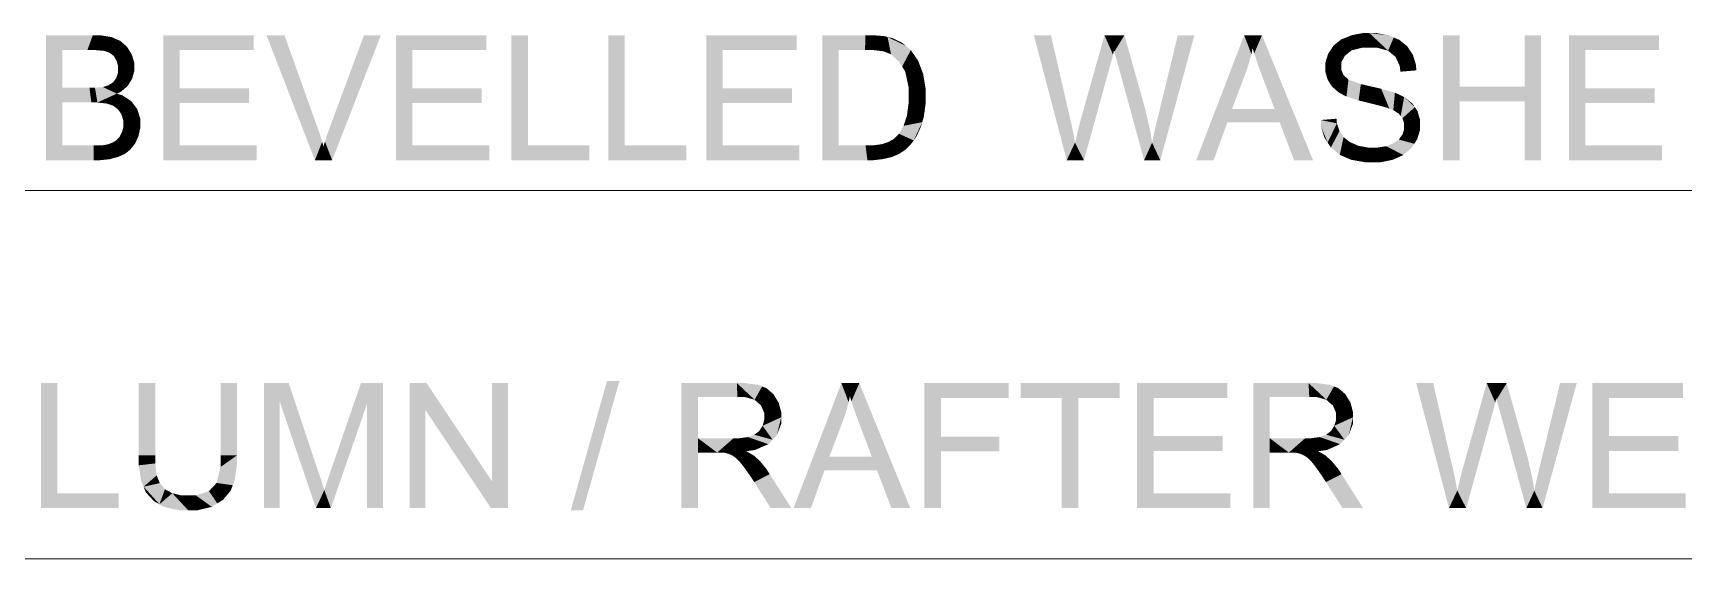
# Model space of a CAD drawing. Header units: millimetres. Extents: x 2 to 579, y 1 to 405.
# Drawn here: x 252.94 to 264.35, y 108.28 to 111.91 of the extents above; entities that cross this region are included whole.
import ezdxf

# ---------------------------------------------------------------- set-up
doc = ezdxf.new("R2010")
doc.units = ezdxf.units.MM
doc.linetypes.add('XKITLINE00', pattern=[0])
doc.layers.add('LinkedObject', color=7, linetype='Continuous', lineweight=0)

# ---------------------------------------------------------------- blocks, each defined once
blk = doc.blocks.new('*A4')
at = {"layer": 'LinkedObject'}
for points in [[(253.028, 111.897), (253.142, 111.432), (253.028, 111.033)], [(253.142, 111.534), (253.142, 111.432), (253.028, 111.897)], [(253.028, 111.897), (253.142, 111.795), (253.142, 111.534)], [(253.315, 111.795), (253.028, 111.897), (253.352, 111.897)], [(253.142, 111.795), (253.028, 111.897), (253.315, 111.795)], [(253.315, 111.795), (253.352, 111.897), (253.362, 111.795)], [(253.352, 111.897), (253.428, 111.789), (253.362, 111.795)], [(253.402, 111.897), (253.428, 111.789), (253.352, 111.897)], [(253.481, 111.884), (253.428, 111.789), (253.402, 111.897)], [(253.428, 111.789), (253.481, 111.884), (253.447, 111.783)], [(253.447, 111.783), (253.481, 111.884), (253.466, 111.777)], [(253.466, 111.777), (253.481, 111.884), (253.511, 111.871)], [(253.511, 111.871), (253.496, 111.755), (253.466, 111.777)], [(253.541, 111.858), (253.496, 111.755), (253.511, 111.871)], [(253.953, 111.531), (253.839, 111.033), (253.839, 111.897)], [(253.953, 111.531), (253.839, 111.897), (253.953, 111.795)], [(254.464, 111.795), (253.839, 111.897), (254.464, 111.897)], [(253.953, 111.795), (253.839, 111.897), (254.464, 111.795)], [(254.677, 111.897), (254.888, 111.033), (254.553, 111.897)], [(254.902, 111.269), (254.888, 111.033), (254.677, 111.897)], [(255.344, 111.897), (254.994, 111.269), (255.227, 111.897)], [(255.007, 111.033), (254.994, 111.269), (255.344, 111.897)], [(255.562, 111.531), (255.448, 111.033), (255.448, 111.897)], [(255.562, 111.531), (255.448, 111.897), (255.562, 111.795)], [(256.073, 111.795), (255.448, 111.897), (256.073, 111.897)], [(255.562, 111.795), (255.448, 111.897), (256.073, 111.795)], [(256.36, 111.897), (256.246, 111.033), (256.246, 111.897)], [(256.36, 111.135), (256.246, 111.033), (256.36, 111.897)], [(257.03, 111.897), (256.916, 111.033), (256.916, 111.897)], [(257.03, 111.135), (256.916, 111.033), (257.03, 111.897)], [(257.707, 111.531), (257.593, 111.033), (257.593, 111.897)], [(257.707, 111.531), (257.593, 111.897), (257.707, 111.795)], [(258.218, 111.795), (257.593, 111.897), (258.218, 111.897)], [(257.707, 111.795), (257.593, 111.897), (258.218, 111.795)], [(258.396, 111.897), (258.51, 111.795), (258.396, 111.033)], [(258.692, 111.795), (258.396, 111.897), (258.693, 111.897)], [(258.51, 111.795), (258.396, 111.897), (258.692, 111.795)], [(258.693, 111.897), (258.743, 111.795), (258.692, 111.795)], [(258.744, 111.897), (258.743, 111.795), (258.693, 111.897)], [(258.744, 111.897), (258.817, 111.786), (258.743, 111.795)], [(258.821, 111.891), (258.817, 111.786), (258.744, 111.897)], [(258.847, 111.885), (258.817, 111.786), (258.821, 111.891)], [(258.847, 111.885), (258.84, 111.778), (258.817, 111.786)], [(258.84, 111.778), (258.847, 111.885), (258.871, 111.765)], [(258.947, 111.845), (258.847, 111.885), (258.884, 111.876)], [(258.974, 111.823), (258.847, 111.885), (258.947, 111.845)], [(258.925, 111.716), (258.847, 111.885), (258.974, 111.823)], [(258.871, 111.765), (258.847, 111.885), (258.925, 111.716)], [(259.977, 111.897), (260.086, 111.033), (259.859, 111.897)], [(260.107, 111.331), (260.086, 111.033), (259.977, 111.897)], [(260.347, 111.897), (260.387, 111.691), (260.183, 111.314)], [(260.387, 111.691), (260.347, 111.897), (260.393, 111.712)], [(260.393, 111.712), (260.347, 111.897), (260.406, 111.763)], [(260.406, 111.763), (260.347, 111.897), (260.413, 111.793)], [(260.485, 111.897), (260.413, 111.793), (260.347, 111.897)], [(260.413, 111.793), (260.485, 111.897), (260.415, 111.783)], [(260.415, 111.783), (260.485, 111.897), (260.429, 111.732)], [(260.429, 111.732), (260.485, 111.897), (260.441, 111.691)], [(260.441, 111.691), (260.485, 111.897), (260.608, 111.46)], [(260.969, 111.897), (260.719, 111.342), (260.854, 111.897)], [(260.733, 111.033), (260.719, 111.342), (260.969, 111.897)], [(261.313, 111.897), (261.325, 111.641), (260.981, 111.033)], [(261.325, 111.641), (261.313, 111.897), (261.339, 111.682)], [(261.339, 111.682), (261.313, 111.897), (261.363, 111.765)], [(261.363, 111.765), (261.313, 111.897), (261.371, 111.807)], [(261.436, 111.897), (261.371, 111.807), (261.313, 111.897)], [(261.371, 111.807), (261.436, 111.897), (261.382, 111.771)], [(261.382, 111.771), (261.436, 111.897), (261.412, 111.681)], [(261.412, 111.681), (261.436, 111.897), (261.432, 111.627)], [(261.432, 111.627), (261.436, 111.897), (261.523, 111.388)], [(261.523, 111.388), (261.436, 111.897), (261.558, 111.295)], [(261.558, 111.295), (261.436, 111.897), (261.789, 111.033)], [(261.984, 111.868), (262.032, 111.773), (261.93, 111.825)], [(262.055, 111.792), (261.984, 111.868), (262.02, 111.882)], [(262.032, 111.773), (261.984, 111.868), (262.055, 111.792)], [(262.056, 111.897), (262.131, 111.811), (262.02, 111.882)], [(262.02, 111.882), (262.131, 111.811), (262.055, 111.792)], [(262.135, 111.912), (262.131, 111.811), (262.056, 111.897)], [(262.178, 111.912), (262.131, 111.811), (262.135, 111.912)], [(262.131, 111.811), (262.178, 111.912), (262.183, 111.811)], [(262.178, 111.912), (262.232, 111.811), (262.183, 111.811)], [(262.311, 111.896), (262.178, 111.912), (262.226, 111.912)], [(262.347, 111.881), (262.178, 111.912), (262.311, 111.896)], [(262.308, 111.79), (262.178, 111.912), (262.347, 111.881)], [(262.232, 111.811), (262.178, 111.912), (262.308, 111.79)], [(262.347, 111.881), (262.333, 111.769), (262.308, 111.79)], [(262.384, 111.866), (262.333, 111.769), (262.347, 111.881)], [(262.802, 111.542), (262.688, 111.033), (262.688, 111.897)], [(262.802, 111.542), (262.688, 111.897), (262.802, 111.897)], [(263.366, 111.897), (263.252, 111.542), (263.252, 111.897)], [(263.252, 111.44), (263.252, 111.542), (263.366, 111.897)], [(263.252, 111.44), (263.366, 111.897), (263.366, 111.033)], [(263.672, 111.531), (263.558, 111.033), (263.558, 111.897)], [(263.672, 111.531), (263.558, 111.897), (263.672, 111.795)], [(264.182, 111.795), (263.558, 111.897), (264.182, 111.897)], [(263.672, 111.795), (263.558, 111.897), (264.182, 111.795)], [(253.588, 111.818), (253.496, 111.755), (253.541, 111.858)], [(253.605, 111.79), (253.496, 111.755), (253.588, 111.818)], [(253.496, 111.755), (253.605, 111.79), (253.506, 111.738)], [(253.605, 111.79), (253.516, 111.722), (253.506, 111.738)], [(253.516, 111.722), (253.605, 111.79), (253.527, 111.684)], [(253.527, 111.684), (253.605, 111.79), (253.639, 111.676)], [(253.639, 111.706), (253.605, 111.79), (253.622, 111.763)], [(253.639, 111.676), (253.605, 111.79), (253.639, 111.706)], [(258.396, 111.033), (258.51, 111.795), (258.51, 111.135)], [(258.974, 111.823), (258.948, 111.68), (258.925, 111.716)], [(259.008, 111.794), (258.948, 111.68), (258.974, 111.823)], [(259.059, 111.72), (258.948, 111.68), (259.008, 111.794)], [(261.912, 111.796), (261.874, 111.674), (261.893, 111.768)], [(262.008, 111.754), (261.874, 111.674), (261.912, 111.796)], [(261.893, 111.768), (261.874, 111.674), (261.874, 111.706)], [(261.984, 111.708), (261.874, 111.674), (262.008, 111.754)], [(261.93, 111.825), (262.032, 111.773), (261.912, 111.796)], [(261.912, 111.796), (262.032, 111.773), (262.008, 111.754)], [(262.333, 111.769), (262.384, 111.866), (262.359, 111.748)], [(262.359, 111.748), (262.384, 111.866), (262.46, 111.79)], [(262.46, 111.79), (262.388, 111.686), (262.359, 111.748)], [(262.46, 111.79), (262.384, 111.866), (262.441, 111.82)], [(262.48, 111.76), (262.388, 111.686), (262.46, 111.79)], [(262.501, 111.692), (262.388, 111.686), (262.48, 111.76)], [(253.515, 111.602), (253.639, 111.676), (253.609, 111.572)], [(253.527, 111.64), (253.639, 111.676), (253.515, 111.602)], [(253.639, 111.676), (253.527, 111.663), (253.527, 111.684)], [(253.527, 111.663), (253.639, 111.676), (253.527, 111.64)], [(253.609, 111.572), (253.639, 111.676), (253.624, 111.596)], [(253.624, 111.596), (253.639, 111.676), (253.639, 111.649)], [(258.948, 111.68), (259.059, 111.72), (258.97, 111.644)], [(258.97, 111.644), (259.059, 111.72), (259.076, 111.675)], [(259.076, 111.675), (258.992, 111.54), (258.97, 111.644)], [(259.093, 111.63), (258.992, 111.54), (259.076, 111.675)], [(260.183, 111.314), (260.387, 111.691), (260.205, 111.033)], [(260.608, 111.46), (260.621, 111.033), (260.441, 111.691)], [(260.981, 111.033), (261.325, 111.641), (261.229, 111.388)], [(261.874, 111.674), (261.984, 111.708), (261.984, 111.681)], [(261.984, 111.658), (261.874, 111.674), (261.984, 111.681)], [(261.874, 111.674), (261.984, 111.658), (261.874, 111.644)], [(261.874, 111.644), (261.984, 111.658), (261.89, 111.59)], [(261.89, 111.59), (261.984, 111.658), (261.905, 111.566)], [(261.905, 111.566), (261.984, 111.658), (262.001, 111.62)], [(262.503, 111.654), (262.388, 111.686), (262.501, 111.692)], [(262.388, 111.686), (262.503, 111.654), (262.393, 111.645)], [(253.342, 111.432), (253.142, 111.534), (253.329, 111.534)], [(253.142, 111.432), (253.142, 111.534), (253.342, 111.432)], [(253.384, 111.432), (253.329, 111.534), (253.367, 111.534)], [(253.342, 111.432), (253.329, 111.534), (253.384, 111.432)], [(253.422, 111.539), (253.518, 111.493), (253.367, 111.534)], [(253.367, 111.534), (253.518, 111.493), (253.384, 111.432)], [(253.439, 111.544), (253.549, 111.508), (253.422, 111.539)], [(253.518, 111.493), (253.422, 111.539), (253.549, 111.508)], [(253.46, 111.551), (253.549, 111.508), (253.439, 111.544)], [(253.493, 111.572), (253.549, 111.508), (253.46, 111.551)], [(253.609, 111.572), (253.493, 111.572), (253.515, 111.602)], [(253.594, 111.547), (253.493, 111.572), (253.609, 111.572)], [(253.549, 111.508), (253.493, 111.572), (253.594, 111.547)], [(253.953, 111.429), (253.839, 111.033), (253.953, 111.531)], [(254.432, 111.429), (253.953, 111.531), (254.432, 111.531)], [(253.953, 111.429), (253.953, 111.531), (254.432, 111.429)], [(255.562, 111.429), (255.448, 111.033), (255.562, 111.531)], [(256.041, 111.429), (255.562, 111.531), (256.041, 111.531)], [(255.562, 111.429), (255.562, 111.531), (256.041, 111.429)], [(257.707, 111.429), (257.593, 111.033), (257.707, 111.531)], [(258.186, 111.429), (257.707, 111.531), (258.186, 111.531)], [(257.707, 111.429), (257.707, 111.531), (258.186, 111.429)], [(259.11, 111.528), (258.992, 111.54), (259.093, 111.63)], [(259.11, 111.47), (258.992, 111.54), (259.11, 111.528)], [(258.992, 111.54), (259.11, 111.47), (258.992, 111.472)], [(262.001, 111.62), (261.966, 111.502), (261.905, 111.566)], [(261.905, 111.566), (261.966, 111.502), (261.92, 111.542)], [(262.018, 111.605), (261.966, 111.502), (262.001, 111.62)], [(261.966, 111.502), (262.018, 111.605), (261.997, 111.485)], [(261.997, 111.485), (262.018, 111.605), (262.034, 111.59)], [(261.997, 111.485), (262.034, 111.59), (262.02, 111.473)], [(262.02, 111.473), (262.034, 111.59), (262.104, 111.446)], [(262.104, 111.446), (262.034, 111.59), (262.12, 111.559)], [(262.104, 111.446), (262.12, 111.559), (262.163, 111.432)], [(262.163, 111.432), (262.12, 111.559), (262.19, 111.543)], [(262.163, 111.432), (262.19, 111.543), (262.223, 111.417)], [(262.223, 111.417), (262.19, 111.543), (262.26, 111.527)], [(262.223, 111.417), (262.26, 111.527), (262.3, 111.396)], [(262.3, 111.396), (262.26, 111.527), (262.317, 111.389)], [(262.317, 111.389), (262.26, 111.527), (262.344, 111.379)], [(262.355, 111.5), (262.344, 111.379), (262.26, 111.527)], [(262.802, 111.44), (262.688, 111.033), (262.802, 111.542)], [(262.802, 111.542), (263.252, 111.44), (262.802, 111.44)], [(263.252, 111.542), (263.252, 111.44), (262.802, 111.542)], [(263.672, 111.429), (263.558, 111.033), (263.672, 111.531)], [(264.15, 111.429), (263.672, 111.531), (264.15, 111.531)], [(263.672, 111.429), (263.672, 111.531), (264.15, 111.429)], [(253.028, 111.033), (253.142, 111.432), (253.142, 111.135)], [(253.384, 111.432), (253.518, 111.493), (253.447, 111.425)], [(253.518, 111.493), (253.491, 111.411), (253.447, 111.425)], [(253.491, 111.411), (253.518, 111.493), (253.525, 111.386)], [(253.617, 111.442), (253.518, 111.493), (253.557, 111.481)], [(253.525, 111.386), (253.518, 111.493), (253.617, 111.442)], [(253.525, 111.386), (253.617, 111.442), (253.538, 111.368)], [(253.538, 111.368), (253.617, 111.442), (253.55, 111.35)], [(253.55, 111.35), (253.617, 111.442), (253.638, 111.415)], [(253.638, 111.415), (253.563, 111.308), (253.55, 111.35)], [(253.659, 111.387), (253.563, 111.308), (253.638, 111.415)], [(253.953, 111.135), (253.839, 111.033), (253.953, 111.429)], [(255.562, 111.135), (255.448, 111.033), (255.562, 111.429)], [(257.707, 111.135), (257.593, 111.033), (257.707, 111.429)], [(258.992, 111.423), (259.11, 111.421), (258.981, 111.34)], [(258.981, 111.34), (259.11, 111.421), (259.087, 111.296)], [(259.11, 111.47), (258.992, 111.423), (258.992, 111.472)], [(259.11, 111.421), (258.992, 111.423), (259.11, 111.47)], [(259.087, 111.296), (259.11, 111.421), (259.098, 111.334)], [(260.631, 111.378), (260.621, 111.033), (260.608, 111.46)], [(262.381, 111.488), (262.344, 111.379), (262.355, 111.5)], [(262.344, 111.379), (262.381, 111.488), (262.383, 111.354)], [(262.383, 111.354), (262.381, 111.488), (262.419, 111.47)], [(262.383, 111.354), (262.419, 111.47), (262.395, 111.338)], [(262.395, 111.338), (262.419, 111.47), (262.407, 111.323)], [(262.419, 111.47), (262.493, 111.4), (262.407, 111.323)], [(262.493, 111.4), (262.419, 111.47), (262.475, 111.426)], [(262.688, 111.033), (262.802, 111.44), (262.802, 111.033)], [(263.252, 111.44), (263.366, 111.033), (263.252, 111.033)], [(263.672, 111.135), (263.558, 111.033), (263.672, 111.429)], [(253.68, 111.321), (253.563, 111.308), (253.659, 111.387)], [(253.68, 111.284), (253.563, 111.308), (253.68, 111.321)], [(253.563, 111.308), (253.68, 111.284), (253.563, 111.284)], [(258.969, 111.305), (259.087, 111.296), (258.958, 111.271)], [(259.087, 111.296), (258.969, 111.305), (258.981, 111.34)], [(260.118, 111.286), (260.086, 111.033), (260.107, 111.331)], [(260.18, 111.303), (260.205, 111.033), (260.16, 111.223)], [(260.183, 111.314), (260.205, 111.033), (260.18, 111.303)], [(260.665, 111.225), (260.621, 111.033), (260.631, 111.378)], [(260.719, 111.342), (260.733, 111.033), (260.706, 111.289)], [(261.197, 111.295), (260.981, 111.033), (261.229, 111.388)], [(261.229, 111.388), (261.558, 111.295), (261.197, 111.295)], [(261.523, 111.388), (261.558, 111.295), (261.229, 111.388)], [(261.954, 111.288), (261.843, 111.311), (261.951, 111.32)], [(261.843, 111.311), (261.89, 111.155), (261.844, 111.267)], [(261.954, 111.288), (261.89, 111.155), (261.843, 111.311)], [(262.407, 111.323), (262.493, 111.4), (262.419, 111.288)], [(262.419, 111.288), (262.493, 111.4), (262.511, 111.373)], [(262.419, 111.288), (262.511, 111.373), (262.419, 111.267)], [(262.419, 111.267), (262.511, 111.373), (262.419, 111.247)], [(262.511, 111.373), (262.529, 111.277), (262.419, 111.247)], [(262.529, 111.277), (262.511, 111.373), (262.529, 111.312)], [(253.537, 111.195), (253.61, 111.105), (253.515, 111.171)], [(253.655, 111.171), (253.537, 111.195), (253.554, 111.227)], [(253.642, 111.145), (253.537, 111.195), (253.655, 111.171)], [(253.61, 111.105), (253.537, 111.195), (253.642, 111.145)], [(253.554, 111.227), (253.68, 111.284), (253.655, 111.171)], [(253.563, 111.263), (253.68, 111.284), (253.554, 111.227)], [(253.68, 111.284), (253.563, 111.263), (253.563, 111.284)], [(253.655, 111.171), (253.68, 111.284), (253.667, 111.197)], [(253.667, 111.197), (253.68, 111.284), (253.68, 111.253)], [(254.916, 111.232), (254.888, 111.033), (254.902, 111.269)], [(254.938, 111.161), (254.888, 111.033), (254.916, 111.232)], [(254.981, 111.234), (255.007, 111.033), (254.957, 111.163)], [(254.994, 111.269), (255.007, 111.033), (254.981, 111.234)], [(258.906, 111.196), (258.971, 111.106), (258.892, 111.181)], [(259.028, 111.17), (258.906, 111.196), (258.926, 111.216)], [(259.01, 111.145), (258.906, 111.196), (259.028, 111.17)], [(258.971, 111.106), (258.906, 111.196), (259.01, 111.145)], [(258.926, 111.216), (259.087, 111.296), (259.028, 111.17)], [(258.958, 111.271), (259.087, 111.296), (258.926, 111.216)], [(259.028, 111.17), (259.087, 111.296), (259.046, 111.195)], [(259.046, 111.195), (259.087, 111.296), (259.075, 111.258)], [(260.136, 111.198), (260.086, 111.033), (260.118, 111.286)], [(260.143, 111.154), (260.086, 111.033), (260.136, 111.198)], [(260.16, 111.223), (260.205, 111.033), (260.143, 111.154)], [(260.676, 111.154), (260.621, 111.033), (260.665, 111.225)], [(260.684, 111.195), (260.733, 111.033), (260.676, 111.154)], [(260.706, 111.289), (260.733, 111.033), (260.684, 111.195)], [(260.981, 111.033), (261.197, 111.295), (261.102, 111.033)], [(261.558, 111.295), (261.789, 111.033), (261.658, 111.033)], [(261.844, 111.267), (261.89, 111.155), (261.867, 111.19)], [(261.972, 111.234), (261.89, 111.155), (261.954, 111.288)], [(261.89, 111.155), (261.972, 111.234), (261.912, 111.121)], [(261.912, 111.121), (261.972, 111.234), (261.974, 111.07)], [(261.986, 111.214), (261.974, 111.07), (261.972, 111.234)], [(262, 111.193), (261.974, 111.07), (261.986, 111.214)], [(262, 111.193), (262.014, 111.053), (261.974, 111.07)], [(262.043, 111.159), (262.014, 111.053), (262, 111.193)], [(262.394, 111.193), (262.509, 111.178), (262.382, 111.176)], [(262.407, 111.21), (262.509, 111.178), (262.394, 111.193)], [(262.407, 111.21), (262.529, 111.277), (262.509, 111.178)], [(262.419, 111.247), (262.529, 111.277), (262.407, 111.21)], [(262.509, 111.178), (262.529, 111.277), (262.529, 111.243)], [(253.142, 111.135), (253.357, 111.033), (253.028, 111.033)], [(253.358, 111.135), (253.357, 111.033), (253.142, 111.135)], [(253.358, 111.135), (253.399, 111.033), (253.357, 111.033)], [(253.386, 111.135), (253.399, 111.033), (253.358, 111.135)], [(253.425, 111.137), (253.468, 111.04), (253.386, 111.135)], [(253.386, 111.135), (253.468, 111.04), (253.399, 111.033)], [(253.436, 111.139), (253.468, 111.04), (253.425, 111.137)], [(253.497, 111.048), (253.436, 111.139), (253.456, 111.143)], [(253.468, 111.04), (253.436, 111.139), (253.497, 111.048)], [(253.489, 111.155), (253.591, 111.09), (253.456, 111.143)], [(253.456, 111.143), (253.591, 111.09), (253.497, 111.048)], [(253.502, 111.163), (253.591, 111.09), (253.489, 111.155)], [(253.497, 111.048), (253.591, 111.09), (253.525, 111.055)], [(253.591, 111.09), (253.502, 111.163), (253.515, 111.171)], [(253.515, 111.171), (253.61, 111.105), (253.591, 111.09)], [(253.525, 111.055), (253.591, 111.09), (253.572, 111.076)], [(253.839, 111.033), (253.953, 111.135), (254.484, 111.033)], [(254.484, 111.033), (253.953, 111.135), (254.484, 111.135)], [(254.947, 111.128), (254.888, 111.033), (254.938, 111.161)], [(254.888, 111.033), (254.947, 111.128), (255.007, 111.033)], [(254.957, 111.163), (255.007, 111.033), (254.947, 111.128)], [(255.448, 111.033), (255.562, 111.135), (256.093, 111.033)], [(256.093, 111.033), (255.562, 111.135), (256.093, 111.135)], [(256.246, 111.033), (256.36, 111.135), (256.785, 111.033)], [(256.785, 111.033), (256.36, 111.135), (256.785, 111.135)], [(256.916, 111.033), (257.03, 111.135), (257.455, 111.033)], [(257.455, 111.033), (257.03, 111.135), (257.455, 111.135)], [(257.593, 111.033), (257.707, 111.135), (258.238, 111.033)], [(258.238, 111.033), (257.707, 111.135), (258.238, 111.135)], [(258.51, 111.135), (258.708, 111.033), (258.396, 111.033)], [(258.695, 111.135), (258.708, 111.033), (258.51, 111.135)], [(258.695, 111.135), (258.747, 111.033), (258.708, 111.033)], [(258.737, 111.135), (258.747, 111.033), (258.695, 111.135)], [(258.846, 111.048), (258.737, 111.135), (258.804, 111.143)], [(258.816, 111.041), (258.737, 111.135), (258.846, 111.048)], [(258.747, 111.033), (258.737, 111.135), (258.816, 111.041)], [(258.829, 111.151), (258.846, 111.048), (258.804, 111.143)], [(258.853, 111.159), (258.846, 111.048), (258.829, 111.151)], [(258.846, 111.048), (258.853, 111.159), (258.876, 111.055)], [(258.949, 111.091), (258.853, 111.159), (258.892, 111.181)], [(258.928, 111.077), (258.853, 111.159), (258.949, 111.091)], [(258.876, 111.055), (258.853, 111.159), (258.928, 111.077)], [(258.892, 111.181), (258.971, 111.106), (258.949, 111.091)], [(260.143, 111.154), (260.205, 111.033), (260.086, 111.033)], [(260.676, 111.154), (260.733, 111.033), (260.621, 111.033)], [(262.014, 111.053), (262.043, 111.159), (262.053, 111.036)], [(262.073, 111.146), (262.053, 111.036), (262.043, 111.159)], [(262.102, 111.133), (262.053, 111.036), (262.073, 111.146)], [(262.102, 111.133), (262.151, 111.019), (262.053, 111.036)], [(262.168, 111.121), (262.151, 111.019), (262.102, 111.133)], [(262.168, 111.121), (262.21, 111.019), (262.151, 111.019)], [(262.205, 111.121), (262.21, 111.019), (262.168, 111.121)], [(262.205, 111.121), (262.256, 111.019), (262.21, 111.019)], [(262.238, 111.121), (262.256, 111.019), (262.205, 111.121)], [(262.295, 111.13), (262.376, 111.052), (262.238, 111.121)], [(262.238, 111.121), (262.376, 111.052), (262.256, 111.019)], [(262.32, 111.14), (262.469, 111.117), (262.295, 111.13)], [(262.413, 111.069), (262.295, 111.13), (262.469, 111.117)], [(262.376, 111.052), (262.295, 111.13), (262.413, 111.069)], [(262.345, 111.15), (262.469, 111.117), (262.32, 111.14)], [(262.382, 111.176), (262.489, 111.147), (262.345, 111.15)], [(262.345, 111.15), (262.489, 111.147), (262.469, 111.117)], [(262.489, 111.147), (262.382, 111.176), (262.509, 111.178)], [(263.558, 111.033), (263.672, 111.135), (264.202, 111.033)], [(264.202, 111.033), (263.672, 111.135), (264.202, 111.135)], [(262.256, 111.019), (262.376, 111.052), (262.339, 111.036)], [(253.107, 109.493), (252.993, 108.629), (252.993, 109.493)], [(253.107, 108.731), (252.993, 108.629), (253.107, 109.493)], [(253.784, 109.493), (253.67, 108.994), (253.67, 109.493)], [(253.784, 108.994), (253.67, 108.994), (253.784, 109.493)], [(254.349, 109.493), (254.235, 108.994), (254.235, 109.493)], [(254.349, 108.994), (254.235, 108.994), (254.349, 109.493)], [(254.536, 109.493), (254.645, 109.364), (254.536, 108.629)], [(254.645, 109.364), (254.536, 109.493), (254.707, 109.493)], [(254.645, 109.364), (254.707, 109.493), (254.895, 108.629)], [(254.895, 108.629), (254.707, 109.493), (254.911, 108.882)], [(255.206, 109.493), (255.249, 109.352), (254.999, 108.892)], [(255.359, 109.493), (255.249, 109.352), (255.206, 109.493)], [(255.249, 108.629), (255.359, 109.493), (255.359, 108.629)], [(255.249, 109.352), (255.359, 109.493), (255.249, 108.629)], [(255.542, 109.493), (255.652, 109.307), (255.542, 108.629)], [(255.652, 109.307), (255.542, 109.493), (255.66, 109.493)], [(255.652, 109.307), (255.66, 109.493), (256.105, 108.629)], [(256.105, 108.629), (255.66, 109.493), (256.112, 108.815)], [(256.222, 109.493), (256.112, 108.815), (256.112, 109.493)], [(256.222, 108.629), (256.112, 108.815), (256.222, 109.493)], [(256.993, 109.507), (256.657, 108.614), (256.907, 109.507)], [(256.742, 108.614), (256.657, 108.614), (256.993, 109.507)], [(257.536, 109.112), (257.422, 108.629), (257.422, 109.493)], [(257.422, 109.493), (257.536, 109.398), (257.536, 109.112)], [(257.809, 109.398), (257.422, 109.493), (257.805, 109.493)], [(257.536, 109.398), (257.422, 109.493), (257.809, 109.398)], [(257.805, 109.493), (257.857, 109.398), (257.809, 109.398)], [(257.95, 109.481), (257.805, 109.493), (257.862, 109.493)], [(257.98, 109.47), (257.805, 109.493), (257.95, 109.481)], [(257.928, 109.378), (257.805, 109.493), (257.98, 109.47)], [(257.857, 109.398), (257.805, 109.493), (257.928, 109.378)], [(258.528, 109.493), (258.54, 109.237), (258.197, 108.629)], [(258.54, 109.237), (258.528, 109.493), (258.555, 109.278)], [(258.555, 109.278), (258.528, 109.493), (258.578, 109.361)], [(258.578, 109.361), (258.528, 109.493), (258.587, 109.402)], [(258.652, 109.493), (258.587, 109.402), (258.528, 109.493)], [(258.587, 109.402), (258.652, 109.493), (258.597, 109.367)], [(258.597, 109.367), (258.652, 109.493), (258.628, 109.277)], [(258.628, 109.277), (258.652, 109.493), (258.648, 109.223)], [(258.648, 109.223), (258.652, 109.493), (258.738, 108.984)], [(258.738, 108.984), (258.652, 109.493), (258.774, 108.891)], [(258.774, 108.891), (258.652, 109.493), (259.004, 108.629)], [(259.216, 109.123), (259.102, 108.629), (259.102, 109.493)], [(259.216, 109.123), (259.102, 109.493), (259.216, 109.391)], [(259.684, 109.391), (259.102, 109.493), (259.684, 109.493)], [(259.216, 109.391), (259.102, 109.493), (259.684, 109.391)], [(259.768, 109.493), (260.052, 109.391), (259.768, 109.391)], [(260.166, 109.391), (260.052, 109.391), (259.768, 109.493)], [(260.166, 109.391), (259.768, 109.493), (260.452, 109.493)], [(260.166, 109.391), (260.452, 109.493), (260.452, 109.391)], [(260.686, 109.127), (260.572, 108.629), (260.572, 109.493)], [(260.686, 109.127), (260.572, 109.493), (260.686, 109.391)], [(261.196, 109.391), (260.572, 109.493), (261.196, 109.493)], [(260.686, 109.391), (260.572, 109.493), (261.196, 109.391)], [(261.49, 109.112), (261.376, 108.629), (261.376, 109.493)], [(261.376, 109.493), (261.49, 109.398), (261.49, 109.112)], [(261.763, 109.398), (261.376, 109.493), (261.758, 109.493)], [(261.49, 109.398), (261.376, 109.493), (261.763, 109.398)], [(261.758, 109.493), (261.811, 109.398), (261.763, 109.398)], [(261.904, 109.481), (261.758, 109.493), (261.816, 109.493)], [(261.934, 109.47), (261.758, 109.493), (261.904, 109.481)], [(261.881, 109.378), (261.758, 109.493), (261.934, 109.47)], [(261.811, 109.398), (261.758, 109.493), (261.881, 109.378)], [(262.62, 109.493), (262.729, 108.629), (262.502, 109.493)], [(262.75, 108.926), (262.729, 108.629), (262.62, 109.493)], [(262.99, 109.493), (263.03, 109.287), (262.826, 108.909)], [(263.03, 109.287), (262.99, 109.493), (263.036, 109.308)], [(263.036, 109.308), (262.99, 109.493), (263.049, 109.359)], [(263.049, 109.359), (262.99, 109.493), (263.056, 109.389)], [(263.128, 109.493), (263.056, 109.389), (262.99, 109.493)], [(263.056, 109.389), (263.128, 109.493), (263.058, 109.379)], [(263.058, 109.379), (263.128, 109.493), (263.072, 109.328)], [(263.072, 109.328), (263.128, 109.493), (263.084, 109.287)], [(263.084, 109.287), (263.128, 109.493), (263.251, 109.055)], [(263.612, 109.493), (263.362, 108.938), (263.497, 109.493)], [(263.376, 108.629), (263.362, 108.938), (263.612, 109.493)], [(263.835, 109.127), (263.721, 108.629), (263.721, 109.493)], [(263.835, 109.127), (263.721, 109.493), (263.835, 109.391)], [(264.346, 109.391), (263.721, 109.493), (264.346, 109.493)], [(263.835, 109.391), (263.721, 109.493), (264.346, 109.391)], [(254.536, 108.629), (254.645, 109.364), (254.645, 108.629)], [(257.98, 109.47), (257.95, 109.358), (257.928, 109.378)], [(258.01, 109.458), (257.95, 109.358), (257.98, 109.47)], [(257.95, 109.358), (258.01, 109.458), (257.972, 109.339)], [(257.972, 109.339), (258.01, 109.458), (258.076, 109.387)], [(258.076, 109.387), (257.994, 109.288), (257.972, 109.339)], [(258.094, 109.358), (257.994, 109.288), (258.076, 109.387)], [(258.112, 109.293), (257.994, 109.288), (258.094, 109.358)], [(258.076, 109.387), (258.01, 109.458), (258.058, 109.417)], [(260.052, 108.629), (260.166, 109.391), (260.166, 108.629)], [(260.052, 109.391), (260.166, 109.391), (260.052, 108.629)], [(261.934, 109.47), (261.903, 109.358), (261.881, 109.378)], [(261.964, 109.458), (261.903, 109.358), (261.934, 109.47)], [(261.903, 109.358), (261.964, 109.458), (261.926, 109.339)], [(261.926, 109.339), (261.964, 109.458), (262.03, 109.387)], [(262.03, 109.387), (261.948, 109.288), (261.926, 109.339)], [(262.048, 109.358), (261.948, 109.288), (262.03, 109.387)], [(262.065, 109.293), (261.948, 109.288), (262.048, 109.358)], [(262.03, 109.387), (261.964, 109.458), (262.012, 109.417)], [(254.999, 108.892), (255.249, 109.352), (254.998, 108.629)], [(255.542, 108.629), (255.652, 109.307), (255.652, 108.629)], [(257.983, 109.198), (258.112, 109.257), (258.052, 109.102)], [(257.994, 109.237), (258.112, 109.257), (257.983, 109.198)], [(258.112, 109.257), (257.994, 109.288), (258.112, 109.293)], [(257.994, 109.288), (258.112, 109.257), (257.994, 109.258)], [(258.112, 109.257), (257.994, 109.237), (257.994, 109.258)], [(258.052, 109.102), (258.112, 109.257), (258.082, 109.134)], [(258.082, 109.134), (258.112, 109.257), (258.112, 109.211)], [(261.936, 109.198), (262.065, 109.257), (262.006, 109.102)], [(261.948, 109.237), (262.065, 109.257), (261.936, 109.198)], [(262.065, 109.257), (261.948, 109.288), (262.065, 109.293)], [(261.948, 109.288), (262.065, 109.257), (261.948, 109.258)], [(262.065, 109.257), (261.948, 109.237), (261.948, 109.258)], [(262.006, 109.102), (262.065, 109.257), (262.036, 109.134)], [(262.036, 109.134), (262.065, 109.257), (262.065, 109.211)], [(262.826, 108.909), (263.03, 109.287), (262.848, 108.629)], [(263.251, 109.055), (263.264, 108.629), (263.084, 109.287)], [(257.904, 109.128), (258.052, 109.102), (257.882, 109.12)], [(257.926, 109.136), (258.052, 109.102), (257.904, 109.128)], [(258.052, 109.102), (257.926, 109.136), (257.96, 109.162)], [(257.971, 109.18), (258.052, 109.102), (257.96, 109.162)], [(257.983, 109.198), (258.052, 109.102), (257.971, 109.18)], [(258.197, 108.629), (258.54, 109.237), (258.445, 108.984)], [(261.858, 109.128), (262.006, 109.102), (261.836, 109.12)], [(261.88, 109.136), (262.006, 109.102), (261.858, 109.128)], [(262.006, 109.102), (261.88, 109.136), (261.913, 109.162)], [(261.925, 109.18), (262.006, 109.102), (261.913, 109.162)], [(261.936, 109.198), (262.006, 109.102), (261.925, 109.18)], [(257.536, 109.112), (257.536, 109.013), (257.422, 108.629)], [(257.669, 109.013), (257.536, 109.112), (257.782, 109.112)], [(257.536, 109.013), (257.536, 109.112), (257.669, 109.013)], [(257.669, 109.013), (257.782, 109.112), (257.691, 109.013)], [(257.691, 109.013), (257.782, 109.112), (257.723, 109.011)], [(257.723, 109.011), (257.782, 109.112), (257.732, 109.008)], [(257.732, 109.008), (257.782, 109.112), (257.746, 109.005)], [(257.746, 109.005), (257.782, 109.112), (257.772, 108.994)], [(257.772, 108.994), (257.782, 109.112), (257.821, 109.112)], [(257.772, 108.994), (257.821, 109.112), (257.784, 108.986)], [(257.821, 109.112), (257.869, 109.022), (257.784, 108.986)], [(257.784, 108.986), (257.869, 109.022), (257.797, 108.977)], [(257.869, 109.022), (257.826, 108.948), (257.797, 108.977)], [(257.882, 109.12), (257.869, 109.022), (257.821, 109.112)], [(257.891, 109.011), (257.826, 108.948), (257.869, 109.022)], [(257.869, 109.022), (257.882, 109.12), (257.931, 109.031)], [(258.023, 109.071), (257.882, 109.12), (258.052, 109.102)], [(257.931, 109.031), (257.882, 109.12), (258.023, 109.071)], [(259.216, 109.021), (259.102, 108.629), (259.216, 109.123)], [(259.102, 108.629), (259.216, 109.021), (259.216, 108.629)], [(259.621, 109.021), (259.216, 109.123), (259.621, 109.123)], [(259.216, 109.021), (259.216, 109.123), (259.621, 109.021)], [(260.686, 109.025), (260.572, 108.629), (260.686, 109.127)], [(260.686, 108.731), (260.572, 108.629), (260.686, 109.025)], [(261.164, 109.025), (260.686, 109.127), (261.164, 109.127)], [(260.686, 109.025), (260.686, 109.127), (261.164, 109.025)], [(261.49, 109.112), (261.49, 109.013), (261.376, 108.629)], [(261.622, 109.013), (261.49, 109.112), (261.735, 109.112)], [(261.49, 109.013), (261.49, 109.112), (261.622, 109.013)], [(261.622, 109.013), (261.735, 109.112), (261.644, 109.013)], [(261.644, 109.013), (261.735, 109.112), (261.676, 109.011)], [(261.676, 109.011), (261.735, 109.112), (261.686, 109.008)], [(261.686, 109.008), (261.735, 109.112), (261.699, 109.005)], [(261.699, 109.005), (261.735, 109.112), (261.725, 108.994)], [(261.725, 108.994), (261.735, 109.112), (261.775, 109.112)], [(261.725, 108.994), (261.775, 109.112), (261.738, 108.986)], [(261.775, 109.112), (261.822, 109.022), (261.738, 108.986)], [(261.738, 108.986), (261.822, 109.022), (261.751, 108.977)], [(261.822, 109.022), (261.78, 108.948), (261.751, 108.977)], [(261.836, 109.12), (261.822, 109.022), (261.775, 109.112)], [(261.845, 109.011), (261.78, 108.948), (261.822, 109.022)], [(261.822, 109.022), (261.836, 109.12), (261.885, 109.031)], [(261.976, 109.071), (261.836, 109.12), (262.006, 109.102)], [(261.885, 109.031), (261.836, 109.12), (261.976, 109.071)], [(263.274, 108.974), (263.264, 108.629), (263.251, 109.055)], [(263.835, 109.025), (263.721, 108.629), (263.835, 109.127)], [(263.835, 108.731), (263.721, 108.629), (263.835, 109.025)], [(264.314, 109.025), (263.835, 109.127), (264.314, 109.127)], [(263.835, 109.025), (263.835, 109.127), (264.314, 109.025)], [(253.784, 108.994), (253.67, 108.925), (253.67, 108.994)], [(253.784, 108.938), (253.67, 108.925), (253.784, 108.994)], [(253.784, 108.938), (253.703, 108.777), (253.67, 108.925)], [(253.67, 108.925), (253.703, 108.777), (253.686, 108.817)], [(253.794, 108.855), (253.703, 108.777), (253.784, 108.938)], [(254.208, 108.803), (254.349, 108.994), (254.32, 108.787)], [(254.235, 108.913), (254.349, 108.994), (254.208, 108.803)], [(254.349, 108.994), (254.235, 108.913), (254.235, 108.994)], [(254.32, 108.787), (254.349, 108.994), (254.334, 108.825)], [(254.334, 108.825), (254.349, 108.994), (254.349, 108.929)], [(257.422, 108.629), (257.536, 109.013), (257.536, 108.629)], [(257.826, 108.948), (257.891, 109.011), (257.842, 108.928)], [(257.842, 108.928), (257.891, 109.011), (257.858, 108.907)], [(257.858, 108.907), (257.891, 109.011), (257.938, 108.979)], [(257.938, 108.979), (257.9, 108.848), (257.858, 108.907)], [(257.938, 108.979), (257.891, 109.011), (257.926, 108.99)], [(257.963, 108.956), (257.9, 108.848), (257.938, 108.979)], [(258.01, 108.899), (257.9, 108.848), (257.963, 108.956)], [(258.412, 108.891), (258.197, 108.629), (258.445, 108.984)], [(258.445, 108.984), (258.774, 108.891), (258.412, 108.891)], [(258.738, 108.984), (258.774, 108.891), (258.445, 108.984)], [(261.376, 108.629), (261.49, 109.013), (261.49, 108.629)], [(261.78, 108.948), (261.845, 109.011), (261.796, 108.928)], [(261.796, 108.928), (261.845, 109.011), (261.812, 108.907)], [(261.812, 108.907), (261.845, 109.011), (261.891, 108.979)], [(261.891, 108.979), (261.853, 108.848), (261.812, 108.907)], [(261.891, 108.979), (261.845, 109.011), (261.88, 108.99)], [(261.916, 108.956), (261.853, 108.848), (261.891, 108.979)], [(261.964, 108.899), (261.853, 108.848), (261.916, 108.956)], [(262.761, 108.882), (262.729, 108.629), (262.75, 108.926)], [(262.826, 108.909), (262.848, 108.629), (262.823, 108.899)], [(263.308, 108.821), (263.264, 108.629), (263.274, 108.974)], [(263.362, 108.938), (263.376, 108.629), (263.349, 108.884)], [(253.703, 108.777), (253.794, 108.855), (253.805, 108.828)], [(253.815, 108.802), (253.703, 108.777), (253.805, 108.828)], [(253.815, 108.802), (253.813, 108.656), (253.703, 108.777)], [(253.851, 108.76), (253.813, 108.656), (253.815, 108.802)], [(254.32, 108.787), (254.181, 108.774), (254.208, 108.803)], [(254.305, 108.749), (254.181, 108.774), (254.32, 108.787)], [(254.926, 108.839), (254.895, 108.629), (254.911, 108.882)], [(254.946, 108.775), (254.895, 108.629), (254.926, 108.839)], [(254.983, 108.847), (254.998, 108.629), (254.96, 108.777)], [(254.999, 108.892), (254.998, 108.629), (254.983, 108.847)], [(256.112, 108.815), (256.222, 108.629), (256.105, 108.629)], [(257.9, 108.848), (258.01, 108.899), (257.925, 108.809)], [(257.925, 108.809), (258.01, 108.899), (258.032, 108.864)], [(257.925, 108.809), (258.032, 108.864), (258.039, 108.629)], [(258.039, 108.629), (258.032, 108.864), (258.182, 108.629)], [(258.197, 108.629), (258.412, 108.891), (258.317, 108.629)], [(258.774, 108.891), (259.004, 108.629), (258.874, 108.629)], [(261.853, 108.848), (261.964, 108.899), (261.878, 108.809)], [(261.878, 108.809), (261.964, 108.899), (261.986, 108.864)], [(261.878, 108.809), (261.986, 108.864), (261.993, 108.629)], [(261.993, 108.629), (261.986, 108.864), (262.135, 108.629)], [(262.779, 108.794), (262.729, 108.629), (262.761, 108.882)], [(262.786, 108.75), (262.729, 108.629), (262.779, 108.794)], [(262.803, 108.819), (262.848, 108.629), (262.786, 108.75)], [(262.823, 108.899), (262.848, 108.629), (262.803, 108.819)], [(263.319, 108.75), (263.264, 108.629), (263.308, 108.821)], [(263.327, 108.791), (263.376, 108.629), (263.319, 108.75)], [(263.349, 108.884), (263.376, 108.629), (263.327, 108.791)], [(252.993, 108.629), (253.107, 108.731), (253.532, 108.629)], [(253.532, 108.629), (253.107, 108.731), (253.532, 108.731)], [(253.703, 108.777), (253.813, 108.656), (253.719, 108.738)], [(253.719, 108.738), (253.813, 108.656), (253.775, 108.677)], [(253.813, 108.656), (253.851, 108.76), (253.877, 108.746)], [(253.902, 108.732), (253.813, 108.656), (253.877, 108.746)], [(253.902, 108.732), (254.012, 108.614), (253.813, 108.656)], [(253.965, 108.717), (254.012, 108.614), (253.902, 108.732)], [(254.012, 108.614), (253.965, 108.717), (254.002, 108.717)], [(254.065, 108.717), (254.012, 108.614), (254.002, 108.717)], [(254.012, 108.614), (254.065, 108.717), (254.074, 108.614)], [(254.213, 108.662), (254.065, 108.717), (254.155, 108.746)], [(254.175, 108.638), (254.065, 108.717), (254.213, 108.662)], [(254.074, 108.614), (254.065, 108.717), (254.175, 108.638)], [(254.181, 108.774), (254.252, 108.686), (254.155, 108.746)], [(254.155, 108.746), (254.252, 108.686), (254.213, 108.662)], [(254.252, 108.686), (254.181, 108.774), (254.305, 108.749)], [(254.953, 108.754), (254.895, 108.629), (254.946, 108.775)], [(254.895, 108.629), (254.953, 108.754), (254.998, 108.629)], [(254.96, 108.777), (254.998, 108.629), (254.953, 108.754)], [(260.572, 108.629), (260.686, 108.731), (261.216, 108.629)], [(261.216, 108.629), (260.686, 108.731), (261.216, 108.731)], [(262.786, 108.75), (262.848, 108.629), (262.729, 108.629)], [(263.319, 108.75), (263.376, 108.629), (263.264, 108.629)], [(263.721, 108.629), (263.835, 108.731), (264.365, 108.629)], [(264.365, 108.629), (263.835, 108.731), (264.365, 108.731)], [(253.813, 108.656), (254.012, 108.614), (253.852, 108.635)], [(253.852, 108.635), (254.012, 108.614), (253.951, 108.614)]]:
    blk.add_hatch(color=7, dxfattribs=at).paths.add_polyline_path(points, flags=17)
at = {"layer": 'LinkedObject', "color": 6, "linetype": 'XKITLINE00', "lineweight": 0}
for p, q in [((252.814, 110.823), (265.311, 110.823)), ((251.209, 108.278), (265.722, 108.278))]:
    blk.add_line(p, q, dxfattribs=at)

msp = doc.modelspace()

# ---------------------------------------------------------------- block references
at = {"lineweight": 0}
msp.add_blockref('*A4', (0, 0), dxfattribs=at)

doc.saveas('drawing.dxf')
